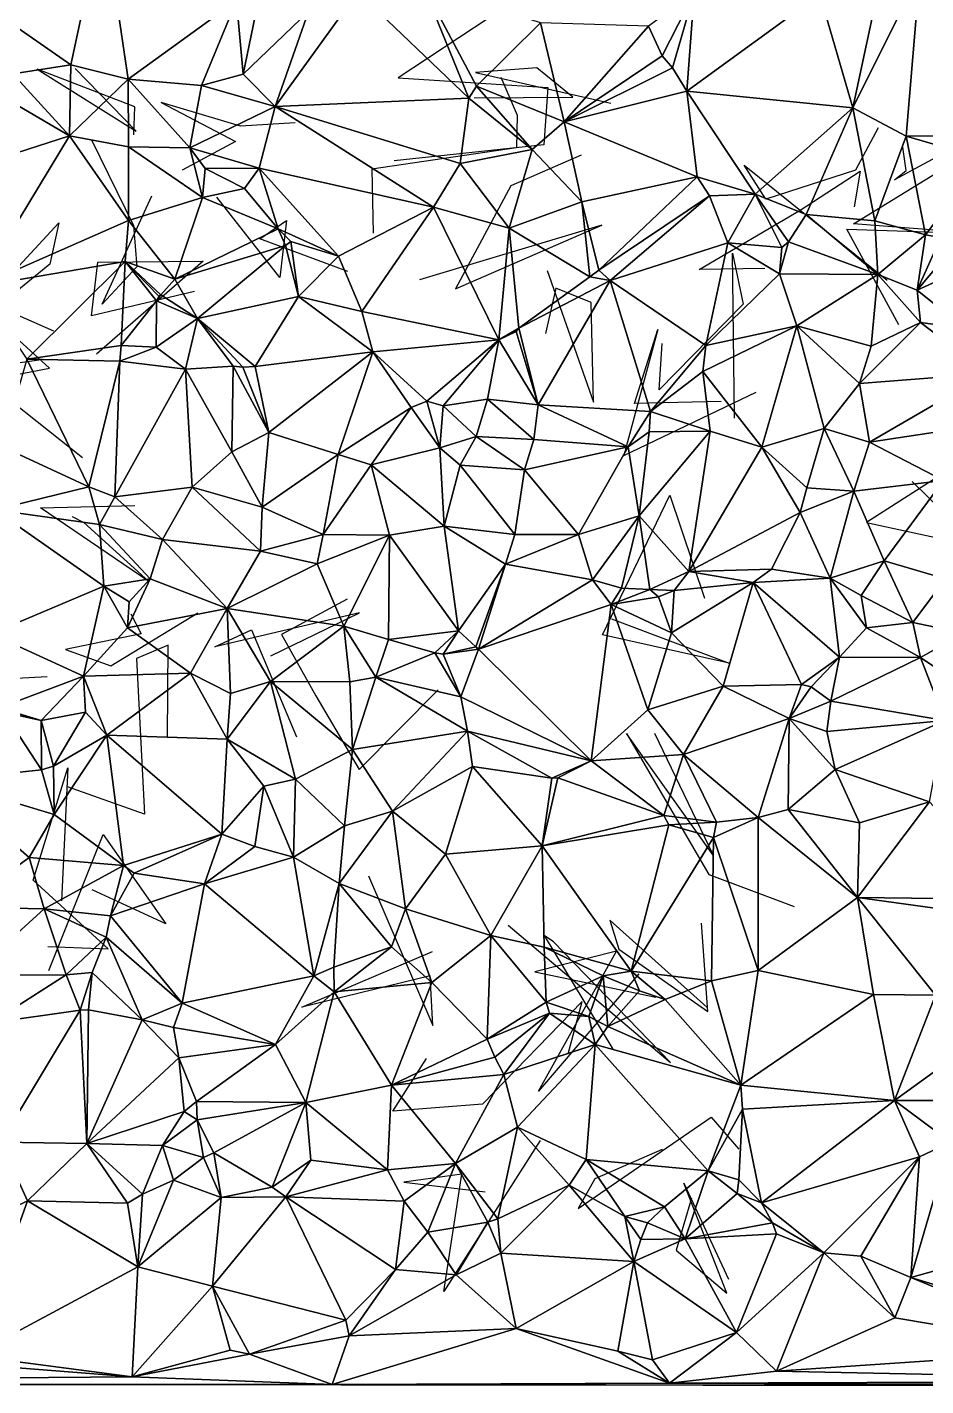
# Model space of a CAD drawing. Header units: metres. Extents: x -15.6 to 15.9, y -15.6 to 15.8.
# Drawn here: x -4.96 to 4.47, y -14.97 to -0.7 of the extents above; entities that cross this region are included whole.
import ezdxf

# ---------------------------------------------------------------- set-up
doc = ezdxf.new("R2010")
doc.units = ezdxf.units.M
doc.layers.add('CRACKS', color=1, linetype='Continuous')
doc.layers.add('STREET_MESH', color=7, linetype='Continuous')

msp = doc.modelspace()

# ---------------------------------------------------------------- linework, layer by layer
at = {"layer": 'CRACKS'}
for points in [[(-0.112, -0.604, 0.1), (-1.065, -1.234, 0.1), (0.504, -1.337, 0.1), (0.464, -1.94, 0.1), (-1.108, -2.106, 0.1)], [(-3.841, -1.834, 0.1), (-3.83, -1.539, 0.1), (-4.856, -1.146, 0.1), (-3.815, -1.795, 0.1), (-4.456, -1.137, 0.1)], [(-0.269, -1.446, 0.1), (0.769, -1.438, 0.1), (0.39, -1.131, 0.1), (-0.255, -1.18, 0.1), (1.166, -1.502, 0.1)], [(0.013, -1.229, 0.1), (0.184, -1.627, 0.1), (0.176, -1.97, 0.1), (-1.342, -2.195, 0.1), (-1.329, -2.866, 0.1)], [(5.851, -2.077, 0.1), (6.068, -1.268, 0.1), (4.144, -2.306, 0.1), (4.266, -2.208, 0.1), (4.23, -1.962, 0.1)], [(-2.147, -1.709, 0.1), (-2.723, -1.743, 0.1), (-3.555, -1.496, 0.1), (-2.773, -1.904, 0.1), (-3.333, -2.206, 0.1)], [(3.973, -1.759, 0.1), (3.733, -2.205, 0.1), (2.794, -2.508, 0.1), (2.566, -2.151, 0.1), (4.068, -3.359, 0.1)], [(-4.284, -1.885, 0.1), (-3.846, -2.787, 0.1), (-3.811, -3.22, 0.1), (-4.172, -3.613, 0.1), (-3.653, -2.476, 0.1)], [(0.855, -2.046, 0.1), (0.118, -2.369, 0.1), (-0.466, -3.45, 0.1), (1.073, -2.782, 0.1), (-0.844, -3.356, 0.1)], [(4.189, -3.829, 0.1), (3.645, -2.824, 0.1), (5.019, -2.872, 0.1), (3.715, -2.769, 0.1), (4.818, -2.088, 0.1)], [(2.782, -3.238, 0.1), (2.094, -3.25, 0.1), (3.153, -2.626, 0.1), (3.782, -2.216, 0.1), (3.722, -2.589, 0.1)], [(-1.594, -3.268, 0.1), (-2.52, -2.926, 0.1), (-2.237, -2.734, 0.1), (-2.308, -3.333, 0.1), (-2.971, -2.49, 0.1)], [(-6.212, -3.33, 0.1), (-5.517, -3.717, 0.1), (-4.628, -2.757, 0.1), (-4.723, -3.192, 0.1), (-6.286, -4.471, 0.1)], [(2.466, -4.808, 0.1), (2.443, -3.077, 0.1), (2.555, -3.611, 0.1), (1.672, -4.511, 0.1), (1.705, -4.027, 0.1)], [(-3.204, -3.481, 0.1), (-4.284, -3.735, 0.1), (-4.218, -3.171, 0.1), (-3.113, -3.161, 0.1), (-4.234, -4.138, 0.1)], [(0.499, -3.259, 0.1), (0.983, -4.64, 0.1), (0.96, -3.596, 0.1), (0.59, -3.445, 0.1), (0.48, -3.921, 0.1)], [(-5.705, -3.528, 0.1), (-5.419, -4.418, 0.1), (-4.726, -4.284, 0.1), (-5.601, -3.489, 0.1), (-4.685, -3.891, 0.1)], [(2.324, -4.633, 0.1), (1.415, -4.656, 0.1), (1.661, -3.877, 0.1), (1.302, -5.203, 0.1), (2.691, -4.536, 0.1)], [(-4.38, -5.227, 0.1), (-5.591, -4.267, 0.1), (-5.151, -4.905, 0.1), (-6.11, -4.379, 0.1), (-4.788, -4.19, 0.1)], [(5.659, -4.636, 0.1), (5.347, -4.945, 0.1), (3.851, -5.905, 0.1), (5.029, -6.162, 0.1), (4.331, -5.475, 0.1)], [(1.173, -6.918, 0.1), (2.408, -7.383, 0.1), (1.079, -7.086, 0.1), (1.787, -5.62, 0.1), (2.151, -6.7, 0.1)], [(-4.488, -5.841, 0.1), (-4.365, -5.907, 0.1), (-3.684, -6.525, 0.1), (-4.821, -5.753, 0.1), (-3.83, -5.728, 0.1)], [(-6.093, -8.207, 0.1), (-5.45, -6.659, 0.1), (-5.537, -8.165, 0.1), (-6.495, -7.619, 0.1), (-4.752, -7.523, 0.1)], [(-1.602, -6.712, 0.1), (-2.291, -7.083, 0.1), (-1.93, -7.726, 0.1), (-1.477, -8.499, 0.1), (-0.646, -7.662, 0.1)], [(-3.872, -6.863, 0.1), (-3.764, -7.074, 0.1), (-4.559, -7.239, 0.1), (-4.084, -7.412, 0.1), (-3.168, -6.853, 0.1)], [(-2.402, -7.304, 0.1), (-1.471, -6.854, 0.1), (-2.991, -7.21, 0.1), (-2.607, -7.032, 0.1), (-2.132, -8.156, 0.1)], [(-3.487, -8.164, 0.1), (-3.481, -7.192, 0.1), (-3.814, -7.335, 0.1), (-3.729, -8.968, 0.1), (-4.537, -8.683, 0.1)], [(1.623, -8.117, 0.1), (2.241, -9.4, 0.1), (1.332, -8.123, 0.1), (2.195, -9.601, 0.1), (3.091, -9.938, 0.1)], [(-4.743, -10.359, 0.1), (-4.11, -10.383, 0.1), (-4.899, -9.663, 0.1), (-4.535, -8.482, 0.1), (-4.601, -9.879, 0.1)], [(-4.733, -10.612, 0.1), (-4.601, -10.279, 0.1), (-4.162, -9.183, 0.1), (-3.506, -10.119, 0.1), (-4.28, -9.762, 0.1)], [(-1.376, -9.617, 0.1), (-0.703, -11.188, 0.1), (-0.729, -10.666, 0.1), (-2.079, -10.996, 0.1), (-0.707, -10.41, 0.1)], [(2.173, -10.996, 0.1), (1.154, -10.081, 0.1), (1.249, -10.385, 0.1), (2.185, -11.04, 0.1), (2.117, -10.112, 0.1)], [(0.087, -10.135, 0.1), (1.793, -11.575, 0.1), (0.565, -10.308, 0.1), (0.467, -10.243, 0.1), (1.186, -11.435, 0.1)], [(1.461, -10.647, 0.1), (0.406, -11.878, 0.1), (1.227, -10.407, 0.1), (0.369, -10.626, 0.1), (1.638, -10.892, 0.1)], [(0.718, -11.486, 0.1), (0.867, -10.937, 0.1), (-0.181, -12.015, 0.1), (-1.124, -12.088, 0.1), (-0.769, -11.535, 0.1)], [(1.706, -12.492, 0.1), (0.998, -12.797, 0.1), (0.822, -13.11, 0.1), (2.221, -12.15, 0.1), (2.509, -12.486, 0.1)], [(0.425, -12.397, 0.1), (-0.588, -13.981, 0.1), (-0.399, -12.751, 0.1), (-1.006, -12.832, 0.1), (-0.152, -12.934, 0.1)], [(2.012, -13, 0.1), (1.853, -13.549, 0.1), (2.384, -13.998, 0.1), (1.934, -12.843, 0.1), (2.4, -13.853, 0.1)]]:
    msp.add_polyline3d(points, dxfattribs=at)
at = {"layer": 'STREET_MESH'}
for points in [[(-4.503, -1.099), (-4.159, 0.506), (-5.1, -0.683)], [(-4.159, 0.506), (-4.503, -1.099), (-3.899, -1.249)], [(-2.765, -0.426), (-4.159, 0.506), (-3.899, -1.249)], [(3.705, -1.552), (4.265, -1.849), (4.411, -0.136)], [(4.004, -0.161), (3.705, -1.552), (4.411, -0.136)], [(4.265, -1.849), (4.958, -1.842), (4.411, -0.136)], [(4.958, -1.842), (5.761, -0.095), (4.411, -0.136)], [(-0.323, -1.449), (-0.808, -0.26), (-1.491, -0.334)], [(-0.243, -1.324), (-0.808, -0.26), (-0.323, -1.449)], [(-0.243, -1.324), (0.428, -0.659), (-0.808, -0.26)], [(3.705, -1.552), (4.004, -0.161), (3.359, -0.358)], [(-2.765, -0.426), (-3.899, -1.249), (-3.131, -1.316)], [(-2.693, -1.196), (-2.765, -0.426), (-3.131, -1.316)], [(-2.527, -0.383), (-2.765, -0.426), (-2.693, -1.196)], [(-2.527, -0.383), (-2.693, -1.196), (-2.007, -0.54)], [(-2.358, -1.538), (-1.491, -0.334), (-2.007, -0.54)], [(-2.358, -1.538), (-0.323, -1.449), (-1.491, -0.334)], [(1.561, -0.693), (1.706, -1.004), (2.042, -0.344)], [(1.706, -1.004), (1.815, -1.13), (2.042, -0.344)], [(1.815, -1.13), (1.963, -1.375), (2.042, -0.344)], [(2.042, -0.344), (1.963, -1.375), (3.359, -0.358)], [(1.963, -1.375), (3.705, -1.552), (3.359, -0.358)], [(-2.693, -1.196), (-2.358, -1.538), (-2.007, -0.54)], [(-5.112, -1.193), (-4.503, -1.099), (-5.1, -0.683)], [(-0.243, -1.324), (0.678, -1.697), (0.428, -0.659)], [(0.428, -0.659), (0.678, -1.697), (1.561, -0.693)], [(0.678, -1.697), (1.706, -1.004), (1.561, -0.693)], [(-4.503, -1.099), (-5.112, -1.193), (-4.516, -1.845)], [(-3.899, -1.249), (-4.503, -1.099), (-4.516, -1.845)], [(1.706, -1.004), (0.678, -1.697), (1.815, -1.13)], [(1.815, -1.13), (0.678, -1.697), (1.963, -1.375)], [(-5.588, -1.218), (-6.081, -2.35), (-4.516, -1.845)], [(-5.112, -1.193), (-5.588, -1.218), (-4.516, -1.845)], [(-3.896, -1.961), (-3.899, -1.249), (-4.516, -1.845)], [(-3.899, -1.249), (-3.253, -1.972), (-3.131, -1.316)], [(-3.899, -1.249), (-3.896, -1.961), (-3.253, -1.972)], [(-2.358, -1.538), (-2.693, -1.196), (-3.131, -1.316)], [(-3.253, -1.972), (-2.358, -1.538), (-3.131, -1.316)], [(0.341, -1.989), (-0.243, -1.324), (-0.323, -1.449)], [(0.341, -1.989), (0.678, -1.697), (-0.243, -1.324)], [(0.678, -1.697), (2.073, -2.276), (1.963, -1.375)], [(3.705, -1.552), (1.963, -1.375), (2.68, -2.457)], [(1.963, -1.375), (2.073, -2.276), (2.68, -2.457)], [(-3.253, -1.972), (-2.525, -2.183), (-2.358, -1.538)], [(-2.525, -2.183), (-0.694, -2.595), (-2.358, -1.538)], [(-2.358, -1.538), (-0.415, -2.134), (-0.323, -1.449)], [(-0.694, -2.595), (-0.415, -2.134), (-2.358, -1.538)], [(-0.415, -2.134), (0.341, -1.989), (-0.323, -1.449)], [(3.217, -2.67), (3.705, -1.552), (2.68, -2.457)], [(3.217, -2.67), (3.939, -2.739), (3.705, -1.552)], [(3.705, -1.552), (3.939, -2.739), (4.265, -1.849)], [(0.862, -2.537), (0.678, -1.697), (0.341, -1.989)], [(0.678, -1.697), (0.862, -2.537), (2.073, -2.276)], [(-6.081, -2.35), (-5.475, -3.426), (-4.516, -1.845)], [(-5.475, -3.426), (-3.898, -2.733), (-4.516, -1.845)], [(-3.898, -2.733), (-3.896, -1.961), (-4.516, -1.845)], [(3.939, -2.739), (4.468, -2.885), (4.265, -1.849)], [(5.072, -2.083), (4.958, -1.842), (4.265, -1.849)], [(4.468, -2.885), (5.072, -2.083), (4.265, -1.849)], [(-3.898, -2.733), (-3.121, -2.491), (-3.896, -1.961)], [(-3.896, -1.961), (-3.121, -2.491), (-3.253, -1.972)], [(-3.121, -2.491), (-3.091, -2.187), (-3.253, -1.972)], [(-3.091, -2.187), (-2.525, -2.183), (-3.253, -1.972)], [(-0.415, -2.134), (0.1, -2.814), (0.341, -1.989)], [(0.1, -2.814), (0.862, -2.537), (0.341, -1.989)], [(0.1, -2.814), (-0.415, -2.134), (-0.694, -2.595)], [(4.63, -2.913), (5.072, -2.083), (4.468, -2.885)], [(-3.091, -2.187), (-3.121, -2.491), (-2.681, -2.399)], [(-2.525, -2.183), (-3.091, -2.187), (-2.681, -2.399)], [(-2.325, -2.822), (-2.525, -2.183), (-2.681, -2.399)], [(-2.525, -2.183), (-1.692, -3.107), (-0.694, -2.595)], [(-2.325, -2.822), (-1.692, -3.107), (-2.525, -2.183)], [(0.862, -2.537), (1.04, -3.254), (2.073, -2.276)], [(1.04, -3.254), (2.202, -2.475), (2.073, -2.276)], [(2.073, -2.276), (2.202, -2.475), (2.68, -2.457)], [(-3.121, -2.491), (-2.325, -2.822), (-2.681, -2.399)], [(-3.41, -3.35), (-3.121, -2.491), (-3.898, -2.733)], [(-3.41, -3.35), (-2.325, -2.822), (-3.121, -2.491)], [(0.862, -2.537), (0.1, -2.814), (0.946, -3.325)], [(1.04, -3.254), (0.862, -2.537), (0.946, -3.325)], [(2.202, -2.475), (1.04, -3.254), (1.159, -3.365)], [(2.202, -2.475), (1.159, -3.365), (2.396, -2.97)], [(2.68, -2.457), (2.202, -2.475), (2.396, -2.97)], [(2.963, -3.017), (2.68, -2.457), (2.396, -2.97)], [(2.963, -3.017), (3.033, -2.957), (2.68, -2.457)], [(3.033, -2.957), (3.217, -2.67), (2.68, -2.457)], [(-1.692, -3.107), (-1.447, -3.69), (-0.694, -2.595)], [(-0.694, -2.595), (-1.447, -3.69), (-0.009, -3.987)], [(0.1, -2.814), (-0.694, -2.595), (-0.009, -3.987)], [(3.217, -2.67), (3.033, -2.957), (3.969, -3.301)], [(3.939, -2.739), (3.217, -2.67), (3.969, -3.301)], [(-5.475, -3.426), (-3.931, -3.166), (-3.898, -2.733)], [(-3.931, -3.166), (-3.41, -3.35), (-3.898, -2.733)], [(-2.325, -2.822), (-3.41, -3.35), (-2.25, -2.996)], [(-2.194, -2.954), (-2.325, -2.822), (-2.25, -2.996)], [(-2.325, -2.822), (-2.194, -2.954), (-1.692, -3.107)], [(0.202, -3.865), (0.1, -2.814), (-0.009, -3.987)], [(0.1, -2.814), (0.202, -3.865), (0.946, -3.325)], [(4.468, -2.885), (3.939, -2.739), (3.969, -3.301)], [(-2.25, -2.996), (-3.41, -3.35), (-3.174, -3.762)], [(-2.113, -3.531), (-2.25, -2.996), (-3.174, -3.762)], [(-2.113, -3.531), (-2.194, -2.954), (-2.25, -2.996)], [(-2.194, -2.954), (-2.113, -3.531), (-1.692, -3.107)], [(1.159, -3.365), (2.164, -4.046), (2.396, -2.97)], [(2.164, -4.046), (2.938, -3.295), (2.396, -2.97)], [(2.938, -3.295), (2.963, -3.017), (2.396, -2.97)], [(3.033, -2.957), (2.938, -3.295), (3.969, -3.301)], [(2.963, -3.017), (2.938, -3.295), (3.033, -2.957)], [(4.381, -3.467), (4.468, -2.885), (3.969, -3.301)], [(4.63, -2.913), (4.468, -2.885), (4.381, -3.467)], [(4.778, -2.992), (4.63, -2.913), (4.381, -3.467)], [(4.955, -3.204), (4.778, -2.992), (4.381, -3.467)], [(-2.113, -3.531), (-1.447, -3.69), (-1.692, -3.107)], [(-3.931, -3.166), (-5.475, -3.426), (-4.964, -4.189)], [(-3.973, -4.047), (-3.931, -3.166), (-4.964, -4.189)], [(-3.973, -4.047), (-3.603, -3.576), (-3.931, -3.166)], [(-3.931, -3.166), (-3.603, -3.576), (-3.578, -3.529)], [(-3.558, -3.516), (-3.931, -3.166), (-3.578, -3.529)], [(-3.558, -3.516), (-3.41, -3.35), (-3.931, -3.166)], [(1.04, -3.254), (0.946, -3.325), (1.159, -3.365)], [(4.881, -3.867), (4.955, -3.204), (4.381, -3.467)], [(-3.41, -3.35), (-3.558, -3.516), (-3.174, -3.762)], [(0.946, -3.325), (0.202, -3.865), (1.159, -3.365)], [(0.202, -3.865), (0.405, -4.671), (1.159, -3.365)], [(0.405, -4.671), (1.582, -4.739), (1.159, -3.365)], [(1.582, -4.739), (2.164, -4.046), (1.159, -3.365)], [(2.938, -3.295), (2.164, -4.046), (3.118, -3.839)], [(2.938, -3.295), (3.118, -3.839), (3.969, -3.301)], [(3.118, -3.839), (3.9, -4.055), (3.969, -3.301)], [(3.9, -4.055), (4.417, -3.804), (3.969, -3.301)], [(4.417, -3.804), (4.381, -3.467), (3.969, -3.301)], [(-3.603, -3.576), (-3.558, -3.516), (-3.578, -3.529)], [(-3.558, -3.516), (-3.603, -3.576), (-3.174, -3.762)], [(-2.113, -3.531), (-3.174, -3.762), (-2.566, -4.267)], [(-1.332, -4.114), (-2.113, -3.531), (-2.566, -4.267)], [(-2.113, -3.531), (-1.332, -4.114), (-1.447, -3.69)], [(4.881, -3.867), (4.381, -3.467), (4.417, -3.804)], [(-3.603, -3.576), (-3.973, -4.047), (-3.608, -4.064)], [(-3.174, -3.762), (-3.603, -3.576), (-3.608, -4.064)], [(-1.447, -3.69), (-1.332, -4.114), (-0.009, -3.987)], [(-3.299, -4.295), (-3.174, -3.762), (-3.608, -4.064)], [(-3.299, -4.295), (-2.797, -4.265), (-3.174, -3.762)], [(-3.174, -3.762), (-2.696, -4.275), (-2.566, -4.267)], [(-2.797, -4.265), (-2.696, -4.275), (-3.174, -3.762)], [(2.131, -4.318), (2.753, -5.115), (3.118, -3.839)], [(2.164, -4.046), (2.131, -4.318), (3.118, -3.839)], [(2.753, -5.115), (3.406, -4.917), (3.118, -3.839)], [(3.406, -4.917), (3.776, -4.444), (3.118, -3.839)], [(3.776, -4.444), (3.9, -4.055), (3.118, -3.839)], [(3.9, -4.055), (3.776, -4.444), (4.417, -3.804)], [(3.776, -4.444), (5.123, -4.34), (4.417, -3.804)], [(5.123, -4.34), (4.881, -3.867), (4.417, -3.804)], [(-1.332, -4.114), (-0.764, -4.631), (-0.009, -3.987)], [(-0.764, -4.631), (-0.593, -4.679), (-0.009, -3.987)], [(-0.593, -4.679), (-0.13, -4.609), (-0.009, -3.987)], [(-0.13, -4.609), (0.405, -4.671), (-0.009, -3.987)], [(0.173, -3.898), (0.202, -3.865), (-0.009, -3.987)], [(0.405, -4.671), (0.173, -3.898), (-0.009, -3.987)], [(0.202, -3.865), (0.173, -3.898), (0.405, -4.671)], [(-3.987, -4.211), (-3.973, -4.047), (-4.964, -4.189)], [(-3.973, -4.047), (-3.987, -4.211), (-3.608, -4.064)], [(-3.987, -4.211), (-3.299, -4.295), (-3.608, -4.064)], [(-1.332, -4.114), (-2.566, -4.267), (-2.423, -4.96)], [(-1.696, -5.193), (-1.332, -4.114), (-2.423, -4.96)], [(-0.93, -4.696), (-1.332, -4.114), (-1.696, -5.193)], [(-0.764, -4.631), (-1.332, -4.114), (-0.93, -4.696)], [(2.164, -4.046), (1.582, -4.739), (2.131, -4.318)], [(-4.314, -5.53), (-4.964, -4.189), (-5.226, -5.108)], [(-3.987, -4.211), (-4.964, -4.189), (-4.314, -5.53)], [(-4.042, -5.637), (-3.987, -4.211), (-4.314, -5.53)], [(-4.042, -5.637), (-3.299, -4.295), (-3.987, -4.211)], [(-2.797, -4.265), (-3.299, -4.295), (-2.813, -5.163)], [(-2.797, -4.265), (-2.813, -5.163), (-2.423, -4.96)], [(-2.696, -4.275), (-2.797, -4.265), (-2.423, -4.96)], [(-2.566, -4.267), (-2.696, -4.275), (-2.423, -4.96)], [(-3.299, -4.295), (-4.042, -5.637), (-3.23, -5.536)], [(-3.299, -4.295), (-3.23, -5.536), (-2.813, -5.163)], [(1.582, -4.739), (2.209, -4.946), (2.131, -4.318)], [(2.209, -4.946), (2.753, -5.115), (2.131, -4.318)], [(3.882, -5.062), (5.123, -4.34), (3.776, -4.444)], [(5.123, -4.34), (3.882, -5.062), (5.172, -4.865)], [(3.882, -5.062), (3.776, -4.444), (3.406, -4.917)], [(-0.93, -4.696), (-1.696, -5.193), (-1.348, -5.299)], [(-0.629, -5.122), (-0.93, -4.696), (-1.348, -5.299)], [(-0.764, -4.631), (-0.93, -4.696), (-0.629, -5.122)], [(-0.593, -4.679), (-0.764, -4.631), (-0.629, -5.122)], [(-0.248, -5.002), (-0.593, -4.679), (-0.629, -5.122)], [(-0.593, -4.679), (-0.248, -5.002), (-0.13, -4.609)], [(-0.13, -4.609), (-0.248, -5.002), (0.358, -5.035)], [(0.405, -4.671), (-0.13, -4.609), (0.358, -5.035)], [(1.349, -5.112), (0.405, -4.671), (0.358, -5.035)], [(1.349, -5.112), (1.582, -4.739), (0.405, -4.671)], [(1.582, -4.739), (1.349, -5.112), (1.57, -4.954)], [(2.209, -4.946), (1.582, -4.739), (1.57, -4.954)], [(-2.813, -5.163), (-2.495, -5.743), (-2.423, -4.96)], [(-2.495, -5.743), (-1.696, -5.193), (-2.423, -4.96)], [(1.349, -5.112), (1.464, -5.835), (1.57, -4.954)], [(1.464, -5.835), (2.209, -4.946), (1.57, -4.954)], [(1.985, -6.421), (2.209, -4.946), (1.464, -5.835)], [(2.209, -4.946), (1.985, -6.421), (2.753, -5.115)], [(2.753, -5.115), (3.223, -5.541), (3.406, -4.917)], [(3.406, -4.917), (3.223, -5.541), (3.718, -5.577)], [(3.882, -5.062), (3.406, -4.917), (3.718, -5.577)], [(3.882, -5.062), (4.66, -5.464), (5.172, -4.865)], [(-5.304, -5.774), (-4.314, -5.53), (-5.226, -5.108)], [(-0.629, -5.122), (-1.348, -5.299), (-0.585, -5.944)], [(-0.414, -5.303), (-0.248, -5.002), (-0.629, -5.122)], [(-0.414, -5.303), (-0.629, -5.122), (-0.585, -5.944)], [(0.259, -5.352), (-0.248, -5.002), (-0.414, -5.303)], [(-0.248, -5.002), (0.259, -5.352), (0.358, -5.035)], [(0.259, -5.352), (1.349, -5.112), (0.358, -5.035)], [(1.349, -5.112), (0.259, -5.352), (0.827, -6.032)], [(1.349, -5.112), (0.827, -6.032), (1.464, -5.835)], [(1.985, -6.421), (3.152, -5.799), (2.753, -5.115)], [(3.152, -5.799), (3.223, -5.541), (2.753, -5.115)], [(4.66, -5.464), (3.882, -5.062), (3.718, -5.577)], [(-3.23, -5.536), (-2.495, -5.743), (-2.813, -5.163)], [(-1.696, -5.193), (-2.495, -5.743), (-1.855, -6.03)], [(-1.348, -5.299), (-1.696, -5.193), (-1.855, -6.03)], [(-1.158, -6.038), (-1.348, -5.299), (-1.855, -6.03)], [(-1.348, -5.299), (-1.158, -6.038), (-0.585, -5.944)], [(0.16, -6.033), (-0.414, -5.303), (-0.585, -5.944)], [(0.259, -5.352), (-0.414, -5.303), (0.16, -6.033)], [(0.259, -5.352), (0.16, -6.033), (0.827, -6.032)], [(-5.304, -5.774), (-4.201, -5.926), (-4.314, -5.53)], [(-4.201, -5.926), (-4.042, -5.637), (-4.314, -5.53)], [(-3.23, -5.536), (-4.042, -5.637), (-3.539, -6.085)], [(-2.512, -6.205), (-3.23, -5.536), (-3.539, -6.085)], [(-3.23, -5.536), (-2.512, -6.205), (-2.495, -5.743)], [(3.223, -5.541), (3.152, -5.799), (3.718, -5.577)], [(4.035, -6.309), (4.66, -5.464), (3.718, -5.577)], [(4.035, -6.309), (4.679, -6.496), (4.66, -5.464)], [(-4.042, -5.637), (-4.201, -5.926), (-3.539, -6.085)], [(3.152, -5.799), (3.467, -6.491), (3.718, -5.577)], [(3.467, -6.491), (4.035, -6.309), (3.718, -5.577)], [(-4.157, -6.573), (-5.304, -5.774), (-5.341, -7.073)], [(-4.157, -6.573), (-4.201, -5.926), (-5.304, -5.774)], [(-2.495, -5.743), (-2.512, -6.205), (-1.855, -6.03)], [(1.464, -5.835), (0.827, -6.032), (0.975, -6.506)], [(1.278, -6.596), (1.464, -5.835), (0.975, -6.506)], [(1.278, -6.596), (1.575, -6.609), (1.464, -5.835)], [(1.575, -6.609), (1.985, -6.421), (1.464, -5.835)], [(2.854, -6.394), (3.152, -5.799), (1.985, -6.421)], [(3.152, -5.799), (2.854, -6.394), (3.467, -6.491)], [(-4.201, -5.926), (-3.671, -6.498), (-3.539, -6.085)], [(-4.201, -5.926), (-4.157, -6.573), (-3.671, -6.498)], [(-1.158, -6.038), (-0.432, -7.042), (-0.585, -5.944)], [(-0.432, -7.042), (0.059, -6.344), (-0.585, -5.944)], [(0.059, -6.344), (0.16, -6.033), (-0.585, -5.944)], [(-3.671, -6.498), (-2.861, -6.81), (-3.539, -6.085)], [(-2.861, -6.81), (-2.512, -6.205), (-3.539, -6.085)], [(-2.512, -6.205), (-1.918, -6.34), (-1.855, -6.03)], [(-1.918, -6.34), (-1.158, -6.038), (-1.855, -6.03)], [(-1.158, -6.038), (-1.918, -6.34), (-1.636, -6.994)], [(-1.158, -6.038), (-1.636, -6.994), (-1.168, -7.133)], [(-0.432, -7.042), (-1.158, -6.038), (-1.168, -7.133)], [(0.827, -6.032), (0.059, -6.344), (0.975, -6.506)], [(0.827, -6.032), (0.16, -6.033), (0.059, -6.344)], [(-1.918, -6.34), (-2.512, -6.205), (-2.861, -6.81)], [(-1.636, -6.994), (-1.918, -6.34), (-2.861, -6.81)], [(-0.432, -7.042), (-0.251, -7.211), (0.059, -6.344)], [(0.059, -6.344), (-0.251, -7.211), (-0.224, -7.234)], [(0.975, -6.506), (0.059, -6.344), (-0.224, -7.234)], [(2.854, -6.394), (1.985, -6.421), (2.661, -6.536)], [(3.467, -6.491), (2.854, -6.394), (2.661, -6.536)], [(4.035, -6.309), (3.467, -6.491), (3.793, -6.671)], [(4.336, -6.954), (4.035, -6.309), (3.793, -6.671)], [(4.035, -6.309), (4.336, -6.954), (4.679, -6.496)], [(-4.157, -6.573), (-3.89, -6.739), (-3.671, -6.498)], [(-3.671, -6.498), (-3.906, -7.013), (-2.861, -6.81)], [(-3.671, -6.498), (-3.89, -6.739), (-3.906, -7.013)], [(0.975, -6.506), (-0.224, -7.234), (1.17, -6.766)], [(1.278, -6.596), (0.975, -6.506), (1.17, -6.766)], [(1.575, -6.609), (1.832, -6.618), (1.985, -6.421)], [(1.804, -7.064), (2.347, -7.623), (2.661, -6.536)], [(1.832, -6.618), (1.804, -7.064), (2.661, -6.536)], [(1.985, -6.421), (1.832, -6.618), (2.661, -6.536)], [(2.661, -6.536), (2.347, -7.623), (3.169, -7.607)], [(3.567, -7.319), (3.467, -6.491), (2.661, -6.536)], [(3.567, -7.319), (2.661, -6.536), (3.169, -7.607)], [(3.467, -6.491), (3.851, -7.01), (3.793, -6.671)], [(3.567, -7.319), (3.851, -7.01), (3.467, -6.491)], [(4.336, -6.954), (4.872, -7.069), (4.679, -6.496)], [(-4.37, -7.518), (-4.157, -6.573), (-5.341, -7.073)], [(-4.157, -6.573), (-4.37, -7.518), (-3.906, -7.013)], [(-3.89, -6.739), (-4.157, -6.573), (-3.906, -7.013)], [(1.575, -6.609), (1.278, -6.596), (1.17, -6.766)], [(1.667, -6.686), (1.575, -6.609), (1.17, -6.766)], [(1.804, -7.064), (1.667, -6.686), (1.17, -6.766)], [(1.575, -6.609), (1.667, -6.686), (1.832, -6.618)], [(1.832, -6.618), (1.667, -6.686), (1.804, -7.064)], [(3.851, -7.01), (4.336, -6.954), (3.793, -6.671)], [(-2.861, -6.81), (-3.906, -7.013), (-3.246, -7.486)], [(-2.827, -7.701), (-2.861, -6.81), (-3.246, -7.486)], [(-2.406, -7.575), (-1.636, -6.994), (-2.861, -6.81)], [(-2.827, -7.701), (-2.406, -7.575), (-2.861, -6.81)], [(-0.224, -7.234), (0.959, -8.407), (1.17, -6.766)], [(0.959, -8.407), (1.553, -7.874), (1.17, -6.766)], [(1.553, -7.874), (1.804, -7.064), (1.17, -6.766)], [(4.336, -6.954), (3.851, -7.01), (4.416, -7.324)], [(4.872, -7.069), (4.336, -6.954), (4.416, -7.324)], [(-5.254, -7.853), (-4.37, -7.518), (-5.341, -7.073)], [(-3.906, -7.013), (-4.37, -7.518), (-3.246, -7.486)], [(-1.636, -6.994), (-2.406, -7.575), (-1.573, -7.579)], [(-1.636, -6.994), (-1.299, -7.53), (-1.168, -7.133)], [(-1.636, -6.994), (-1.573, -7.579), (-1.299, -7.53)], [(-1.299, -7.53), (-0.68, -7.274), (-1.168, -7.133)], [(-0.68, -7.274), (-0.432, -7.042), (-1.168, -7.133)], [(-0.68, -7.274), (-0.594, -7.288), (-0.432, -7.042)], [(-0.594, -7.288), (-0.251, -7.211), (-0.432, -7.042)], [(2.347, -7.623), (1.804, -7.064), (1.553, -7.874)], [(3.851, -7.01), (3.567, -7.319), (4.416, -7.324)], [(5.189, -7.84), (4.872, -7.069), (4.416, -7.324)], [(-0.407, -7.737), (-0.68, -7.274), (-1.299, -7.53)], [(-0.594, -7.288), (-0.68, -7.274), (-0.407, -7.737)], [(-0.251, -7.211), (-0.594, -7.288), (-0.224, -7.234)], [(-0.594, -7.288), (-0.407, -7.737), (-0.224, -7.234)], [(-0.407, -7.737), (0.959, -8.407), (-0.224, -7.234)], [(3.27, -7.63), (3.567, -7.319), (3.169, -7.607)], [(3.567, -7.319), (3.27, -7.63), (3.475, -7.782)], [(4.416, -7.324), (3.567, -7.319), (3.475, -7.782)], [(4.416, -7.324), (3.475, -7.782), (4.673, -7.984)], [(5.189, -7.84), (4.416, -7.324), (4.673, -7.984)], [(-4.37, -7.518), (-5.254, -7.853), (-4.813, -7.985)], [(-4.348, -7.896), (-4.37, -7.518), (-4.813, -7.985)], [(-4.37, -7.518), (-4.123, -8.139), (-3.246, -7.486)], [(-4.37, -7.518), (-4.348, -7.896), (-4.123, -8.139)], [(-4.123, -8.139), (-2.86, -8.18), (-3.246, -7.486)], [(-2.86, -8.18), (-2.827, -7.701), (-3.246, -7.486)], [(-1.573, -7.579), (-1.544, -8.291), (-1.299, -7.53)], [(-1.544, -8.291), (-0.337, -8.098), (-1.299, -7.53)], [(-0.337, -8.098), (-0.407, -7.737), (-1.299, -7.53)], [(-2.406, -7.575), (-2.827, -7.701), (-2.86, -8.18)], [(-2.145, -8.601), (-2.406, -7.575), (-2.86, -8.18)], [(-2.406, -7.575), (-1.544, -8.291), (-1.573, -7.579)], [(-2.145, -8.601), (-1.544, -8.291), (-2.406, -7.575)], [(1.93, -8.341), (2.347, -7.623), (1.553, -7.874)], [(3.04, -7.965), (2.347, -7.623), (1.93, -8.341)], [(2.347, -7.623), (3.04, -7.965), (3.169, -7.607)], [(3.04, -7.965), (3.27, -7.63), (3.169, -7.607)], [(3.475, -7.782), (3.27, -7.63), (3.04, -7.965)], [(0.959, -8.407), (-0.407, -7.737), (-0.337, -8.098)], [(3.433, -8.101), (3.475, -7.782), (3.04, -7.965)], [(3.475, -7.782), (3.433, -8.101), (4.673, -7.984)], [(-4.811, -8.502), (-5.206, -7.898), (-5.868, -8.616)], [(-5.254, -7.853), (-5.206, -7.898), (-4.813, -7.985)], [(-5.206, -7.898), (-4.811, -8.502), (-4.813, -7.985)], [(-4.686, -8.466), (-4.348, -7.896), (-4.813, -7.985)], [(-4.811, -8.502), (-4.686, -8.466), (-4.813, -7.985)], [(-4.348, -7.896), (-4.686, -8.466), (-4.123, -8.139)], [(0.959, -8.407), (1.93, -8.341), (1.553, -7.874)], [(2.713, -9.003), (3.04, -7.965), (1.93, -8.341)], [(2.713, -9.003), (3.027, -8.918), (3.04, -7.965)], [(3.04, -7.965), (3.027, -8.918), (3.522, -8.499)], [(3.433, -8.101), (3.04, -7.965), (3.522, -8.499)], [(4.673, -7.984), (3.433, -8.101), (3.522, -8.499)], [(4.51, -8.84), (4.673, -7.984), (3.522, -8.499)], [(-1.544, -8.291), (-1.126, -8.936), (-0.337, -8.098)], [(-1.126, -8.936), (-0.286, -8.469), (-0.337, -8.098)], [(0.959, -8.407), (-0.337, -8.098), (0.546, -8.59)], [(-0.337, -8.098), (-0.286, -8.469), (0.546, -8.59)], [(-4.686, -8.466), (-4.679, -8.973), (-4.123, -8.139)], [(-4.123, -8.139), (-4.679, -8.973), (-3.951, -9.508)], [(-2.918, -9.178), (-4.123, -8.139), (-3.951, -9.508)], [(-2.918, -9.178), (-2.86, -8.18), (-4.123, -8.139)], [(-2.86, -8.18), (-2.918, -9.178), (-2.478, -8.673)], [(-2.145, -8.601), (-2.86, -8.18), (-2.478, -8.673)], [(-1.544, -8.291), (-2.145, -8.601), (-1.628, -9.091)], [(-1.126, -8.936), (-1.544, -8.291), (-1.628, -9.091)], [(0.61, -8.588), (0.959, -8.407), (0.546, -8.59)], [(0.61, -8.588), (1.723, -8.982), (0.959, -8.407)], [(0.959, -8.407), (1.723, -8.982), (1.93, -8.341)], [(1.93, -8.341), (1.723, -8.982), (2.275, -9.051)], [(2.713, -9.003), (1.93, -8.341), (2.275, -9.051)], [(-4.679, -8.973), (-4.811, -8.502), (-5.868, -8.616)], [(-4.679, -8.973), (-4.686, -8.466), (-4.811, -8.502)], [(-0.57, -9.39), (-0.286, -8.469), (-1.126, -8.936)], [(-0.286, -8.469), (-0.57, -9.39), (0.447, -9.302)], [(-0.286, -8.469), (0.447, -9.302), (0.546, -8.59)], [(3.027, -8.918), (3.777, -9.061), (3.522, -8.499)], [(3.777, -9.061), (4.51, -8.84), (3.522, -8.499)], [(-4.941, -9.422), (-5.868, -8.616), (-5.651, -9.944)], [(-4.941, -9.422), (-4.679, -8.973), (-5.868, -8.616)], [(-2.918, -9.178), (-2.57, -9.307), (-2.478, -8.673)], [(-2.57, -9.307), (-2.164, -9.421), (-2.478, -8.673)], [(-2.164, -9.421), (-2.145, -8.601), (-2.478, -8.673)], [(-2.145, -8.601), (-2.164, -9.421), (-1.628, -9.091)], [(0.447, -9.302), (0.61, -8.588), (0.546, -8.59)], [(1.723, -8.982), (0.61, -8.588), (0.447, -9.302)], [(4.51, -8.84), (3.777, -9.061), (3.755, -9.844)], [(5.458, -9.865), (4.51, -8.84), (3.755, -9.844)], [(-4.679, -8.973), (-4.941, -9.422), (-3.951, -9.508)], [(-1.687, -9.696), (-1.126, -8.936), (-1.628, -9.091)], [(-1.126, -8.936), (-1.687, -9.696), (-0.991, -9.962)], [(-0.57, -9.39), (-1.126, -8.936), (-0.991, -9.962)], [(1.776, -9.082), (1.723, -8.982), (0.447, -9.302)], [(1.723, -8.982), (1.776, -9.082), (2.275, -9.051)], [(3.027, -8.918), (2.713, -9.003), (3.755, -9.844)], [(3.777, -9.061), (3.027, -8.918), (3.755, -9.844)], [(-2.164, -9.421), (-1.687, -9.696), (-1.628, -9.091)], [(1.776, -9.082), (0.447, -9.302), (1.38, -10.616)], [(2.244, -9.213), (1.776, -9.082), (1.38, -10.616)], [(1.776, -9.082), (2.244, -9.213), (2.275, -9.051)], [(2.244, -9.213), (2.713, -9.003), (2.275, -9.051)], [(2.713, -9.003), (2.244, -9.213), (2.712, -10.611)], [(2.713, -9.003), (2.712, -10.611), (3.755, -9.844)], [(-3.836, -9.587), (-2.918, -9.178), (-3.951, -9.508)], [(-3.1, -9.699), (-2.918, -9.178), (-3.836, -9.587)], [(-2.57, -9.307), (-2.918, -9.178), (-3.1, -9.699)], [(2.244, -9.213), (1.38, -10.616), (2.222, -10.719)], [(2.712, -10.611), (2.244, -9.213), (2.222, -10.719)], [(-2.57, -9.307), (-3.1, -9.699), (-2.164, -9.421)], [(-0.093, -10.242), (-0.57, -9.39), (-0.991, -9.962)], [(-0.57, -9.39), (-0.093, -10.242), (0.447, -9.302)], [(-0.093, -10.242), (0.465, -10.366), (0.447, -9.302)], [(0.447, -9.302), (0.465, -10.366), (1.38, -10.616)], [(-4.784, -9.964), (-4.941, -9.422), (-5.651, -9.944)], [(-4.941, -9.422), (-4.784, -9.964), (-3.951, -9.508)], [(-4.784, -9.964), (-4.085, -10.037), (-3.951, -9.508)], [(-4.085, -10.037), (-3.836, -9.587), (-3.951, -9.508)], [(-2.164, -9.421), (-3.1, -9.699), (-1.951, -10.668)], [(-1.687, -9.696), (-2.164, -9.421), (-1.951, -10.668)], [(-3.1, -9.699), (-3.836, -9.587), (-4.085, -10.037)], [(-3.1, -9.699), (-4.085, -10.037), (-3.335, -10.953)], [(-3.1, -9.699), (-3.335, -10.953), (-1.951, -10.668)], [(-1.687, -9.696), (-1.951, -10.668), (-1.741, -10.574)], [(-1.138, -10.362), (-1.687, -9.696), (-1.741, -10.574)], [(-1.687, -9.696), (-1.138, -10.362), (-0.991, -9.962)], [(2.712, -10.611), (3.924, -10.863), (3.755, -9.844)], [(5.43, -10.075), (5.458, -9.865), (3.755, -9.844)], [(4.574, -10.868), (5.43, -10.075), (3.755, -9.844)], [(3.924, -10.863), (4.574, -10.868), (3.755, -9.844)], [(-5.547, -10.658), (-4.784, -9.964), (-5.651, -9.944)], [(-4.553, -10.657), (-4.784, -9.964), (-5.547, -10.658)], [(-4.784, -9.964), (-4.133, -10.26), (-4.085, -10.037)], [(-4.784, -9.964), (-4.553, -10.657), (-4.133, -10.26)], [(-1.138, -10.362), (-0.712, -10.737), (-0.991, -9.962)], [(-0.712, -10.737), (-0.093, -10.242), (-0.991, -9.962)], [(-4.085, -10.037), (-4.133, -10.26), (-3.335, -10.953)], [(-4.133, -10.26), (-4.553, -10.657), (-4.28, -10.633)], [(-3.755, -11.127), (-4.133, -10.26), (-4.28, -10.633)], [(-4.133, -10.26), (-3.755, -11.127), (-3.335, -10.953)], [(-0.093, -10.242), (-0.712, -10.737), (-0.132, -11.332)], [(0.486, -10.942), (-0.093, -10.242), (-0.132, -11.332)], [(-0.093, -10.242), (0.486, -10.942), (0.465, -10.366)], [(-1.737, -10.833), (-1.138, -10.362), (-1.741, -10.574)], [(-0.712, -10.737), (-1.138, -10.362), (-1.737, -10.833)], [(0.465, -10.366), (1.085, -10.667), (1.38, -10.616)], [(0.486, -10.942), (1.085, -10.667), (0.465, -10.366)], [(-4.553, -10.657), (-5.547, -10.658), (-5.344, -11.159)], [(-4.404, -11.026), (-4.553, -10.657), (-5.344, -11.159)], [(-4.553, -10.657), (-4.404, -11.026), (-4.28, -10.633)], [(-4.404, -11.026), (-4.318, -11.025), (-4.28, -10.633)], [(-4.318, -11.025), (-3.755, -11.127), (-4.28, -10.633)], [(-3.335, -10.953), (-2.354, -11.386), (-1.951, -10.668)], [(-2.354, -11.386), (-1.737, -10.833), (-1.951, -10.668)], [(-1.951, -10.668), (-1.737, -10.833), (-1.741, -10.574)], [(0.486, -10.942), (0.934, -11.092), (1.085, -10.667)], [(1.085, -10.667), (0.934, -11.092), (1.134, -11.197)], [(1.085, -10.667), (1.467, -10.825), (1.38, -10.616)], [(1.467, -10.825), (1.085, -10.667), (1.134, -11.197)], [(1.38, -10.616), (1.736, -10.915), (2.222, -10.719)], [(1.467, -10.825), (1.736, -10.915), (1.38, -10.616)], [(2.53, -11.813), (2.712, -10.611), (2.222, -10.719)], [(2.53, -11.813), (3.924, -10.863), (2.712, -10.611)], [(-1.737, -10.833), (-2.354, -11.386), (-2.035, -11.996)], [(-1.137, -11.814), (-1.737, -10.833), (-2.035, -11.996)], [(-1.137, -11.814), (-0.712, -10.737), (-1.737, -10.833)], [(-0.712, -10.737), (-1.137, -11.814), (-0.132, -11.332)], [(1.467, -10.825), (1.134, -11.197), (1.736, -10.915)], [(1.736, -10.915), (2.53, -11.813), (2.222, -10.719)], [(-3.755, -11.127), (-3.424, -11.209), (-3.335, -10.953)], [(-3.424, -11.209), (-2.354, -11.386), (-3.335, -10.953)], [(0.524, -11.058), (0.486, -10.942), (-0.132, -11.332)], [(0.934, -11.092), (0.486, -10.942), (0.524, -11.058)], [(1.736, -10.915), (1.134, -11.197), (2.53, -11.813)], [(4.145, -11.977), (3.924, -10.863), (2.53, -11.813)], [(4.145, -11.977), (4.574, -10.868), (3.924, -10.863)], [(5.121, -11.267), (4.574, -10.868), (4.145, -11.977)], [(-5.238, -12.415), (-4.404, -11.026), (-5.344, -11.159)], [(-4.335, -12.426), (-4.404, -11.026), (-5.238, -12.415)], [(-4.335, -12.426), (-4.318, -11.025), (-4.404, -11.026)], [(-3.755, -11.127), (-4.318, -11.025), (-4.335, -12.426)], [(-3.755, -11.127), (-4.335, -12.426), (-3.369, -11.526)], [(-3.424, -11.209), (-3.755, -11.127), (-3.369, -11.526)], [(-0.051, -11.521), (0.524, -11.058), (-0.132, -11.332)], [(0.524, -11.058), (-0.051, -11.521), (0.042, -11.703)], [(1.001, -11.387), (0.524, -11.058), (0.042, -11.703)], [(0.934, -11.092), (0.524, -11.058), (1.001, -11.387)], [(1.134, -11.197), (0.934, -11.092), (1.001, -11.387)], [(-2.354, -11.386), (-3.424, -11.209), (-3.369, -11.526)], [(2.53, -11.813), (1.134, -11.197), (1.001, -11.387)], [(4.955, -11.976), (5.121, -11.267), (4.145, -11.977)], [(-3.185, -11.985), (-2.354, -11.386), (-3.369, -11.526)], [(-2.354, -11.386), (-3.185, -11.985), (-2.035, -11.996)], [(-1.137, -11.814), (-0.051, -11.521), (-0.132, -11.332)], [(0.185, -12.257), (1.001, -11.387), (0.042, -11.703)], [(1.001, -11.387), (0.185, -12.257), (0.908, -12.597)], [(2.189, -12.715), (1.001, -11.387), (0.908, -12.597)], [(2.189, -12.715), (2.53, -11.813), (1.001, -11.387)], [(-4.335, -12.426), (-3.311, -12.09), (-3.369, -11.526)], [(-3.311, -12.09), (-3.185, -11.985), (-3.369, -11.526)], [(-0.051, -11.521), (-1.137, -11.814), (0.042, -11.703)], [(-1.177, -12.704), (-1.137, -11.814), (-2.035, -11.996)], [(-1.137, -11.814), (-1.177, -12.704), (-0.466, -12.639)], [(-1.137, -11.814), (-0.466, -12.639), (0.042, -11.703)], [(-0.466, -12.639), (0.185, -12.257), (0.042, -11.703)], [(2.53, -11.813), (2.189, -12.715), (2.549, -12.067)], [(4.145, -11.977), (2.53, -11.813), (2.549, -12.067)], [(-3.185, -11.985), (-3.311, -12.09), (-3.175, -12.178)], [(-3.185, -11.985), (-3.175, -12.178), (-2.035, -11.996)], [(2.747, -13.051), (4.145, -11.977), (2.549, -12.067)], [(4.405, -12.569), (4.145, -11.977), (2.747, -13.051)], [(4.955, -11.976), (4.145, -11.977), (4.731, -12.415)], [(4.731, -12.415), (4.145, -11.977), (4.405, -12.569)], [(-3.54, -12.449), (-3.311, -12.09), (-4.335, -12.426)], [(-3.311, -12.09), (-3.54, -12.449), (-3.175, -12.178)], [(-3.175, -12.178), (-3, -12.524), (-2.035, -11.996)], [(-3, -12.524), (-2.388, -12.886), (-2.035, -11.996)], [(-2.388, -12.886), (-1.984, -12.601), (-2.035, -11.996)], [(-1.984, -12.601), (-1.177, -12.704), (-2.035, -11.996)], [(2.189, -12.715), (2.511, -12.809), (2.549, -12.067)], [(2.511, -12.809), (2.747, -13.051), (2.549, -12.067)], [(-3.54, -12.449), (-3.109, -12.573), (-3.175, -12.178)], [(-3.109, -12.573), (-3, -12.524), (-3.175, -12.178)], [(-0.466, -12.639), (-0.019, -13.219), (0.185, -12.257)], [(-0.019, -13.219), (0.729, -12.864), (0.185, -12.257)], [(0.185, -12.257), (0.729, -12.864), (0.908, -12.597)], [(-5.678, -13.381), (-4.957, -13.029), (-5.238, -12.415)], [(-4.957, -13.029), (-4.335, -12.426), (-5.238, -12.415)], [(-3.908, -13.055), (-4.335, -12.426), (-4.957, -13.029)], [(-3.908, -13.055), (-3.749, -12.959), (-4.335, -12.426)], [(-3.749, -12.959), (-3.54, -12.449), (-4.335, -12.426)], [(-3.749, -12.959), (-3.424, -12.811), (-3.54, -12.449)], [(-3.54, -12.449), (-3.424, -12.811), (-3.109, -12.573)], [(-3, -12.524), (-3.109, -12.573), (-2.925, -12.993)], [(-2.388, -12.886), (-3, -12.524), (-2.925, -12.993)], [(4.731, -12.415), (4.405, -12.569), (4.314, -13.836)], [(4.731, -12.415), (4.314, -13.836), (6.254, -13.291)], [(-3.109, -12.573), (-3.424, -12.811), (-2.925, -12.993)], [(-1.984, -12.601), (-2.388, -12.886), (-2.244, -12.988)], [(-1.177, -12.704), (-1.984, -12.601), (-2.244, -12.988)], [(-0.466, -12.639), (-1.177, -12.704), (-1.004, -13.032)], [(-0.756, -13.359), (-0.466, -12.639), (-1.004, -13.032)], [(-0.756, -13.359), (-0.126, -13.252), (-0.466, -12.639)], [(-0.126, -13.252), (-0.019, -13.219), (-0.466, -12.639)], [(0.908, -12.597), (0.729, -12.864), (1.313, -13.193)], [(1.73, -13.094), (0.908, -12.597), (1.313, -13.193)], [(1.73, -13.094), (2.189, -12.715), (0.908, -12.597)], [(3.401, -13.574), (4.405, -12.569), (2.747, -13.051)], [(3.401, -13.574), (3.792, -13.612), (4.405, -12.569)], [(4.405, -12.569), (3.792, -13.612), (4.314, -13.836)], [(-3.424, -12.811), (-3.8, -13.721), (-2.925, -12.993)], [(-3.424, -12.811), (-3.749, -12.959), (-3.8, -13.721)], [(-1.177, -12.704), (-2.244, -12.988), (-1.004, -13.032)], [(1.73, -13.094), (1.946, -13.43), (2.189, -12.715)], [(2.189, -12.715), (1.946, -13.43), (2.492, -12.952)], [(2.511, -12.809), (2.189, -12.715), (2.492, -12.952)], [(2.747, -13.051), (2.511, -12.809), (2.492, -12.952)], [(-3.749, -12.959), (-3.908, -13.055), (-3.8, -13.721)], [(-2.244, -12.988), (-2.388, -12.886), (-2.925, -12.993)], [(0.729, -12.864), (-0.019, -13.219), (0.011, -13.579)], [(1.407, -13.668), (0.729, -12.864), (0.011, -13.579)], [(0.729, -12.864), (1.407, -13.668), (1.313, -13.193)], [(1.946, -13.43), (2.865, -13.261), (2.492, -12.952)], [(2.865, -13.261), (2.747, -13.051), (2.492, -12.952)], [(-4.957, -13.029), (-5.678, -13.381), (-5.54, -14.657)], [(-3.8, -13.721), (-4.957, -13.029), (-5.54, -14.657)], [(-3.8, -13.721), (-3.908, -13.055), (-4.957, -13.029)], [(-3.8, -13.721), (-3.014, -13.925), (-2.925, -12.993)], [(-3.014, -13.925), (-2.244, -12.988), (-2.925, -12.993)], [(-2.244, -12.988), (-3.014, -13.925), (-1.617, -14.284)], [(-2.244, -12.988), (-1.093, -13.752), (-1.004, -13.032)], [(-2.244, -12.988), (-1.617, -14.284), (-1.093, -13.752)], [(-1.093, -13.752), (-0.756, -13.359), (-1.004, -13.032)], [(1.551, -13.26), (1.73, -13.094), (1.313, -13.193)], [(1.73, -13.094), (1.551, -13.26), (1.946, -13.43)], [(3.401, -13.574), (2.747, -13.051), (2.865, -13.261)], [(-0.126, -13.252), (-0.756, -13.359), (-0.459, -13.808)], [(-0.126, -13.252), (-0.459, -13.808), (0.011, -13.579)], [(-0.019, -13.219), (-0.126, -13.252), (0.011, -13.579)], [(1.407, -13.668), (1.481, -13.435), (1.313, -13.193)], [(1.481, -13.435), (1.551, -13.26), (1.313, -13.193)], [(1.551, -13.26), (1.481, -13.435), (1.946, -13.43)], [(2.906, -13.375), (2.865, -13.261), (1.946, -13.43)], [(3.401, -13.574), (2.865, -13.261), (2.906, -13.375)], [(-0.459, -13.808), (-0.756, -13.359), (-1.093, -13.752)], [(2.906, -13.375), (1.946, -13.43), (2.486, -14.411)], [(3.401, -13.574), (2.906, -13.375), (2.486, -14.411)], [(4.314, -13.836), (6.183, -14.401), (6.254, -13.291)], [(1.946, -13.43), (1.407, -13.668), (2.486, -14.411)], [(1.481, -13.435), (1.407, -13.668), (1.946, -13.43)], [(0.011, -13.579), (-0.459, -13.808), (0.173, -14.369)], [(1.407, -13.668), (0.011, -13.579), (0.173, -14.369)], [(1.24, -14.608), (1.407, -13.668), (0.173, -14.369)], [(1.604, -14.699), (1.407, -13.668), (1.24, -14.608)], [(1.407, -13.668), (1.604, -14.699), (2.486, -14.411)], [(3.401, -13.574), (2.486, -14.411), (2.906, -14.817)], [(4.148, -14.257), (3.401, -13.574), (2.906, -14.817)], [(3.792, -13.612), (3.401, -13.574), (4.148, -14.257)], [(4.314, -13.836), (3.792, -13.612), (4.148, -14.257)], [(-3.8, -13.721), (-5.54, -14.657), (-3.858, -14.878)], [(-3.014, -13.925), (-3.8, -13.721), (-3.858, -14.878)], [(-1.093, -13.752), (-1.617, -14.284), (-1.581, -14.446)], [(-0.459, -13.808), (-1.093, -13.752), (-1.581, -14.446)], [(-0.459, -13.808), (-1.581, -14.446), (0.173, -14.369)], [(4.314, -13.836), (4.148, -14.257), (6.165, -14.596)], [(6.183, -14.401), (4.314, -13.836), (6.165, -14.596)], [(-3.014, -13.925), (-3.858, -14.878), (-2.831, -14.598)], [(-2.628, -14.64), (-3.014, -13.925), (-2.831, -14.598)], [(-3.014, -13.925), (-2.628, -14.64), (-1.617, -14.284)], [(6.165, -14.596), (4.148, -14.257), (2.906, -14.817)], [(-1.617, -14.284), (-2.628, -14.64), (-1.581, -14.446)], [(-1.758, -14.96), (1.783, -14.945), (0.173, -14.369)], [(-1.581, -14.446), (-1.758, -14.96), (0.173, -14.369)], [(1.783, -14.945), (1.24, -14.608), (0.173, -14.369)], [(1.604, -14.699), (1.783, -14.945), (2.486, -14.411)], [(2.486, -14.411), (1.783, -14.945), (2.906, -14.817)], [(-2.628, -14.64), (-1.758, -14.96), (-1.581, -14.446)], [(-13.076, -14.951), (-3.858, -14.878), (-7.158, -14.617)], [(-3.858, -14.878), (-5.54, -14.657), (-7.158, -14.617)], [(-3.858, -14.878), (-2.628, -14.64), (-2.831, -14.598)], [(-1.758, -14.96), (-2.628, -14.64), (-3.858, -14.878)], [(1.604, -14.699), (1.24, -14.608), (1.783, -14.945)], [(7.994, -14.923), (6.165, -14.596), (2.906, -14.817)], [(1.783, -14.945), (7.994, -14.923), (2.906, -14.817)], [(-1.758, -14.96), (-3.858, -14.878), (-13.076, -14.951)], [(-1.758, -14.96), (-13.076, -14.951), (9.732, -14.972)], [(1.783, -14.945), (-1.758, -14.96), (9.732, -14.972)], [(7.994, -14.923), (1.783, -14.945), (9.732, -14.972)]]:
    msp.add_3dface(points, dxfattribs=at)

doc.saveas('drawing.dxf')
